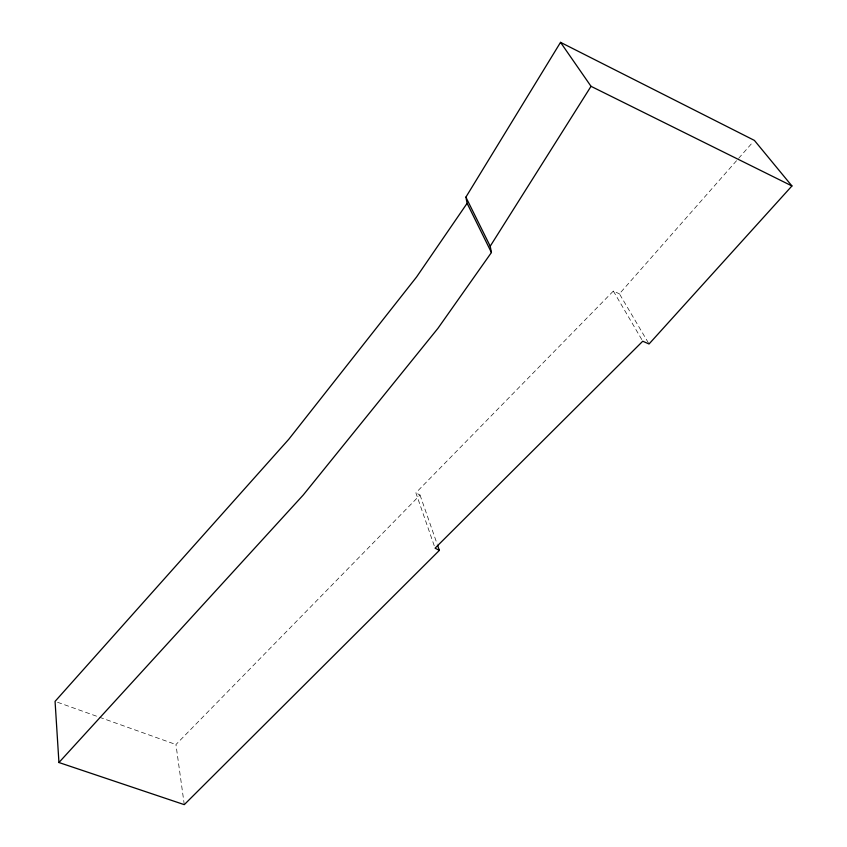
<?xml version="1.0" encoding="UTF-8"?>
<svg xmlns="http://www.w3.org/2000/svg" width="847" height="847" viewBox="0 0 847 847"><rect width="100%" height="100%" fill="white"/><g stroke="black" fill="none" stroke-linecap="round" stroke-linejoin="round"><path stroke-width="0.64" stroke-dasharray="4.24 3.18" d="M648.379 342.876L619.422 293.824L752.665 142.391M434.225 545.712L415.877 492.838L613.344 291.072L619.422 293.824M184.275 804.65L175.943 744.545L420.027 495.061L415.877 492.838M57.564 702.269L175.943 744.545M613.344 291.072L642.757 341.225M420.027 495.061L437.221 544.24"/><path stroke-width="1.27" d="M465.882 197.15L560.534 42.35L754.402 140.411L791.934 185.959L649.035 343.988L642.757 341.225L435.072 548.168L439.371 550.381L184.275 804.65L58.941 762.522L55.066 701.38L288.7 439.36L416.576 276.99L467.11 203.312L465.882 197.15L490.212 246.212L491.429 252.522L437.92 328.361L303.237 495.019L58.941 762.522M490.212 246.212L591.026 86.32L560.534 42.35M591.026 86.32L791.934 185.959M467.11 203.312L491.429 252.522M437.655 545.468L439.371 550.381"/></g></svg>
